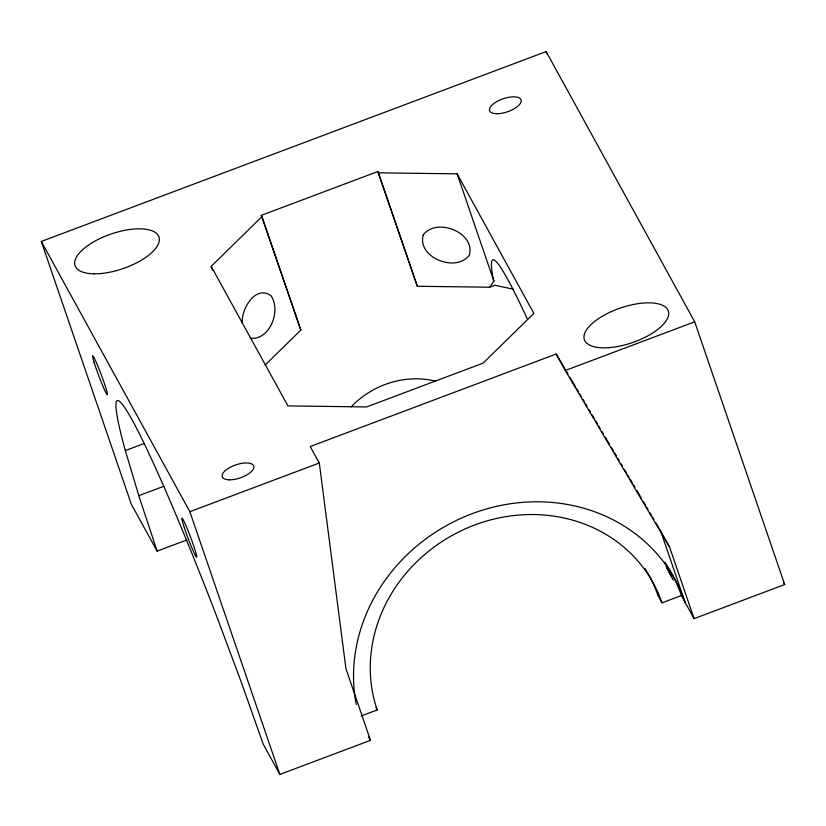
<?xml version="1.0" encoding="UTF-8"?>
<svg xmlns="http://www.w3.org/2000/svg" width="826" height="826" viewBox="0 0 826 826"><rect width="100%" height="100%" fill="white"/><g stroke="black" fill="none" stroke-linecap="round" stroke-linejoin="round"><path stroke-width="1.24" d="M265.136 365.04L300.84 330.09L261.274 215.369L377.771 171.55L417.337 286.271L489.673 287.221L493.855 281.036L493.06 277.732A263.329 17.212 69.4 0 1 527.535 319.445M212.447 270.009L211.198 266.354L261.966 216.629L261.274 215.369M186.924 539.915L157.116 551.128L131.303 504.18L41.3 241.45L546.131 51.584L694.697 321.82L784.7 584.55L694.088 618.633L681.398 595.536A173.243 157.394 -28.8 0 0 664.827 562.134M489.673 287.221L494.877 285.259L513.504 289.234M157.116 551.128L138.799 495.683L125.346 450.593L144.426 443.417M138.799 495.683L163.837 486.266M565.366 369.552L556.187 354.013L310.246 446.515L319.311 463.004L345.939 668.688L370.482 740.344L279.869 774.416L263.133 743.968L241.213 681.956L217.166 617.6A263.329 17.212 69.4 0 0 125.346 450.593M41.3 241.45L189.866 511.686L319.311 463.004M556.187 354.013L565.252 370.502L694.697 321.82M361.22 715.966L377.203 709.947A152.449 138.5 -28.8 0 1 474.589 525.026A152.449 138.5 -28.8 0 1 661.977 602.846L681.398 595.536M377.771 171.55L378.463 172.82L457.139 173.852L533.864 313.415L483.086 363.13L366.589 406.939L287.923 405.907L211.198 266.354M250.237 338.206C269.906 340.58 281.294 310.669 271.083 295.801C255.575 284.299 240.924 309.285 242.307 323.276M566.677 371.772L567.989 373.992M569.961 377.317L575.206 386.196M576.517 388.416L578.479 391.751M579.8 393.971L581.112 396.191M583.073 399.516L584.385 401.735M585.696 403.955L587.007 406.175M588.979 409.51L590.291 411.73M592.263 415.055L594.224 418.379M595.536 420.599L597.508 423.934M598.819 426.154L600.13 428.374M602.092 431.699L603.414 433.918M605.375 437.253L609.309 443.913M611.281 447.238L613.243 450.573M614.565 452.793L616.526 456.117M617.838 458.337L619.149 460.557M621.121 463.892L622.432 466.112M624.394 469.436L626.366 472.771M627.677 474.991L628.989 477.211M630.3 479.431L632.272 482.756M633.583 484.976L634.895 487.195M636.867 490.53L641.451 498.295M643.423 501.63L645.385 504.954M646.696 507.174L648.007 509.394M649.979 512.729L651.291 514.949M652.602 517.169L653.913 519.389M655.885 522.713L669.545 546.977L694.088 618.633M565.252 370.502L669.545 546.977M783.461 582.299L784.7 584.55M661.977 602.846L657.878 595.381A152.449 138.5 -28.8 0 0 644.848 568.36M376.036 707.82L377.203 709.947M368.675 737.04L370.482 740.344M666.231 566.574L671.435 576.651M666.324 566.615L673.211 580.028M546.131 51.584L546.957 54.01M660.48 530.478L685.022 602.133A173.243 157.394 -28.8 0 0 482.446 510.158A173.243 157.394 -28.8 0 0 356.243 704.464M457.139 173.852L493.855 281.036M378.463 172.82L417.337 286.271M261.966 216.629L300.84 330.09M189.866 511.686L279.869 774.416M351.143 406.898A83.158 75.548 -28.8 0 1 435.55 381.106M423.222 234.883C416.862 257.557 455.942 273.045 469.344 255.193C475.704 232.519 436.624 217.031 423.222 234.883M496.725 113.699A16.634 6.866 -18.9 0 0 521.216 101.195A16.634 6.866 -18.9 0 0 498.088 100.896A16.634 6.866 -18.9 0 0 496.725 113.699M229.38 479.823A16.634 6.866 -18.9 0 0 253.871 467.32A16.634 6.866 -18.9 0 0 230.743 467.01A16.634 6.866 -18.9 0 0 229.38 479.823M608.783 347.663A44.346 18.306 -18.9 0 0 668.502 311.732A44.346 18.306 -18.9 0 0 601.7 316.606A44.346 18.306 -18.9 0 0 608.783 347.663M94.04 273.819A44.346 18.306 -18.9 0 0 159.335 240.469A44.346 18.306 -18.9 0 0 97.674 239.664A44.346 18.306 -18.9 0 0 94.04 273.819M94.102 362.356A20.784 1.363 69.4 0 0 106.874 394.343A20.784 1.363 69.4 0 0 99.099 369.108A20.784 1.363 69.4 0 0 94.102 362.356M184.394 527.907A20.784 1.363 69.4 0 0 196.588 557.137A20.784 1.363 69.4 0 0 186.934 527.959A20.784 1.363 69.4 0 0 184.394 527.907"/></g></svg>
